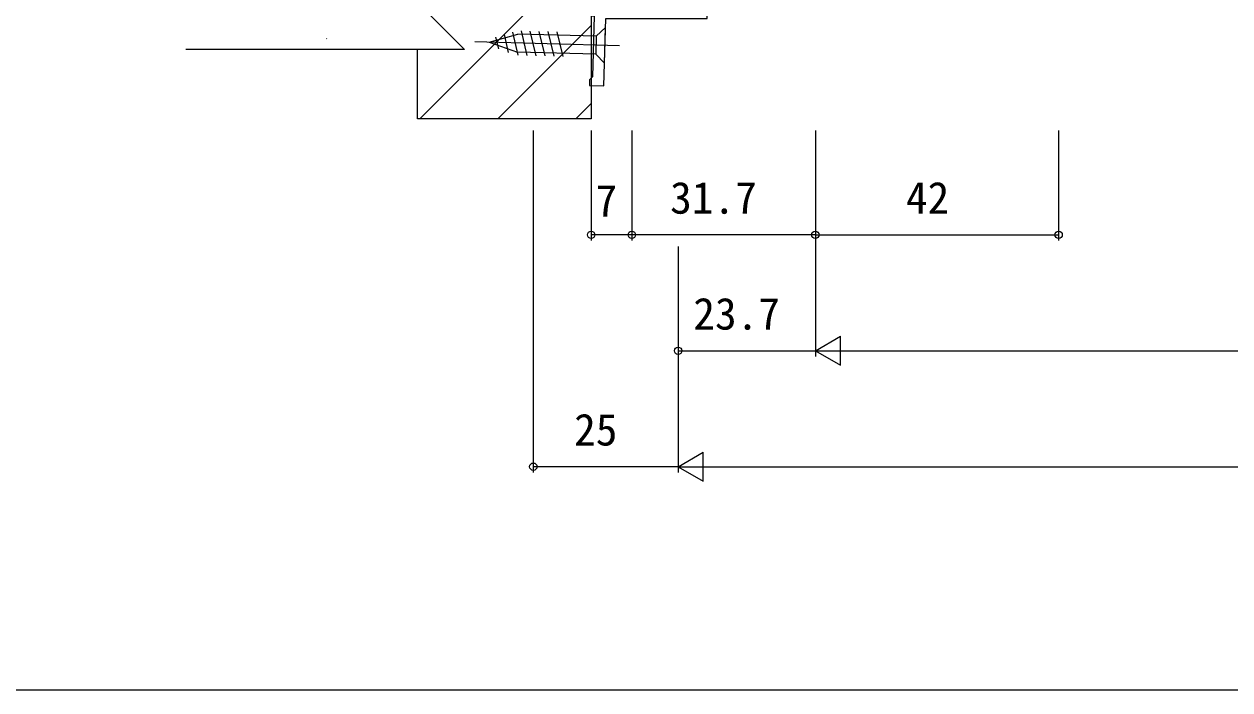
# Model space of a CAD drawing. Units: millimetres, scale not verified. Extents: x -437 to 438, y -331 to 329.
# Drawn here: x -92.2 to 116, y -331.2 to -216.4 of the extents above; entities that cross this region are included whole.
import ezdxf
from ezdxf.enums import TextEntityAlignment as Align

# ---------------------------------------------------------------- set-up
doc = ezdxf.new("R2010")
doc.units = ezdxf.units.MM
doc.header["$LTSCALE"] = 2
doc.layers.add('0-2_YKK_11', color=7, linetype='Continuous', lineweight=18)
for name, color, linetype in [('0-5_YKK_13', 4, 'Continuous'), ('0-7_YKK_D', 6, 'Continuous'), ('0-8_YKK_ZWAK', 7, 'Continuous'), ('0-9_YSS_K', 3, 'Continuous'), ('0-A_YSS_KE', 3, 'Continuous')]:
    doc.layers.add(name, color=color, linetype=linetype)
doc.styles.add('ＭＳ ゴシック', font='')
doc.styles.get('ＭＳ ゴシック').set_extended_font_data('MS Gothic')

msp = doc.modelspace()

# ---------------------------------------------------------------- linework, layer by layer
at = {"layer": '0-2_YKK_11', "color": 211}
msp.add_lwpolyline([(24.199, -213.4), (5.699, -213.4), (5.699, -214.9), (6.211, -214.9), (5.939, -225.449), (5.425, -225.936), (5.399, -226.935), (7.899, -227), (8.199, -215.4), (25.699, -215.4), (25.699, -213), (24.689, -213)], close=True, dxfattribs=at)
at = {"layer": '0-5_YKK_13'}
for p, q in [((-11.913, -219.485), (-6.959, -218.063)), ((-11.913, -219.485), (-6.959, -218.063)), ((-10.246, -220.64), (-10.742, -218.577)), ((-8.564, -221.219), (-9.299, -218.163)), ((-6.902, -221.716), (-7.856, -217.748)), ((6.571, -218.413), (-6.959, -218.063)), ((-5.35, -221.756), (-6.366, -217.528)), ((-3.797, -221.796), (-4.814, -217.568)), ((-2.245, -221.836), (-3.261, -217.608)), ((-0.693, -221.876), (-1.709, -217.648)), ((0.86, -221.916), (-0.157, -217.689)), ((10.579, -220.067), (-14.412, -219.421)), ((-11.913, -219.485), (-7.039, -221.162)), ((6.491, -221.512), (-7.039, -221.162)), ((8, -223.101), (6.491, -221.512))]:
    msp.add_line(p, q, dxfattribs=at)
msp.add_lwpolyline([(8, -223.101), (8.16, -216.903), (6.571, -218.413), (6.491, -221.512)], dxfattribs=at)
at = {"layer": '0-7_YKK_D'}
for p, q in [((-4.301, -234.7), (-4.301, -293.7)), ((5.698, -234.7), (5.698, -253.7)), ((12.699, -234.7), (12.699, -253.7)), ((12.699, -234.7), (12.699, -253.7)), ((44.399, -234.7), (44.399, -273.7)), ((44.399, -234.7), (44.399, -253.7)), ((44.399, -234.7), (44.399, -273.7)), ((44.399, -234.7), (44.399, -253.7)), ((86.399, -234.7), (86.399, -253.7)), ((12.699, -252.7), (5.698, -252.7)), ((44.399, -252.7), (12.699, -252.7)), ((44.399, -252.7), (86.399, -252.7)), ((20.699, -254.7), (20.699, -293.7)), ((20.699, -254.7), (20.699, -273.7)), ((20.699, -254.7), (20.699, -293.7)), ((44.399, -272.7), (48.729, -270.2)), ((48.729, -275.2), (48.729, -270.2)), ((20.699, -272.7), (44.399, -272.7)), ((44.399, -272.7), (48.729, -275.2)), ((44.399, -272.7), (53.06, -272.7)), ((49.399, -272.7), (299.399, -272.7)), ((20.699, -292.7), (25.029, -290.2)), ((25.029, -295.2), (25.029, -290.2)), ((20.699, -292.7), (-4.301, -292.7)), ((20.699, -292.7), (25.029, -295.2)), ((20.699, -292.7), (29.359, -292.7)), ((25.699, -292.7), (323.099, -292.7))]:
    msp.add_line(p, q, dxfattribs=at)
for centre in [(5.698, -252.7), (12.699, -252.7), (12.699, -252.7), (44.399, -252.7), (44.399, -252.7), (86.399, -252.7), (20.699, -272.7), (-4.301, -292.7)]:
    msp.add_circle(centre, 0.637, dxfattribs=at)
at = {"layer": '0-8_YKK_ZWAK'}
msp.add_lwpolyline([(-436.9, -331.2), (438.1, -331.2), (438.1, 293.8)], dxfattribs=at)
at = {"layer": '0-9_YSS_K'}
for p, q in [((-23.891, -232.7), (5.698, -203.111)), ((-10.42, -232.7), (5.698, -216.582)), ((-39.986, -218.869), (-39.939, -218.852)), ((3.05, -232.7), (5.698, -230.052))]:
    msp.add_line(p, q, dxfattribs=at)
at = {"layer": '0-A_YSS_KE'}
for p, q in [((5.698, -192.7), (5.698, -232.7)), ((-24.302, -220.7), (-64.302, -220.7)), ((-24.302, -232.7), (-24.302, -220.7)), ((-16.202, -220.7), (-24.302, -220.7)), ((5.698, -232.7), (-24.302, -232.7))]:
    msp.add_line(p, q, dxfattribs=at)
msp.add_lwpolyline([(-16.202, -220.7), (-24.302, -212.6), (-24.302, -192.7)], dxfattribs=at)

# ---------------------------------------------------------------- texts
at = {"layer": '0-7_YKK_D', "style": 'ＭＳ ゴシック'}
for s, p in [('7', (6.45, -251.2)), ('31.7', (19.323, -250.7)), ('42', (60.03, -250.7)), ('23.7', (23.323, -270.7)), ('25', (2.745, -290.7))]:
    msp.add_text(s, height=5.499, dxfattribs=at).set_placement(p, align=Align.BOTTOM_LEFT)

doc.saveas('drawing.dxf')
